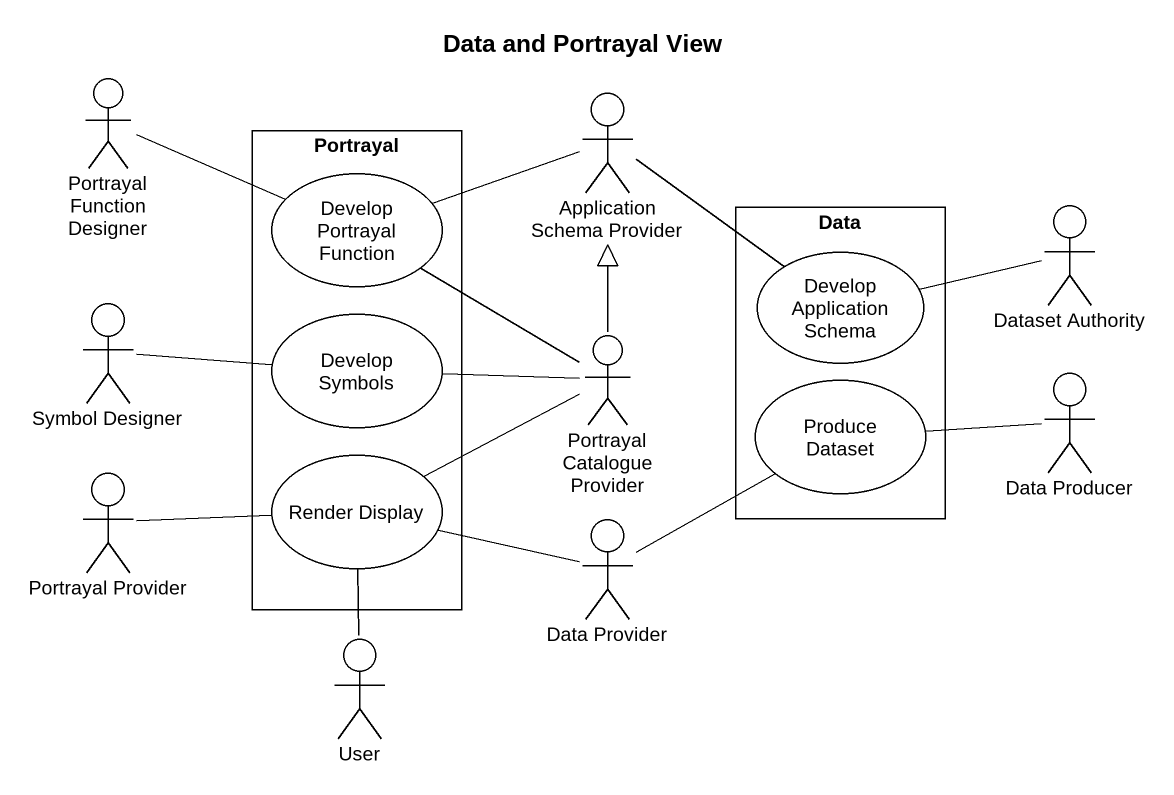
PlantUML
@startuml
title Data and Portrayal View
actor "Portrayal Function Designer" as Portrayal_Function_Designer #FFFFFF
actor "Application Schema Provider" as Application_Schema_Provider #FFFFFF
rectangle Portrayal {
  usecase "Develop Portrayal Function" as Develop_Portrayal_Function #FFFFFF
  usecase "Develop Symbols" as Develop_Symbols #FFFFFF
  usecase "Render Display" as Render_Display #FFFFFF
}
rectangle Data {
  usecase "Develop Application Schema" as Develop_Application_Schema #FFFFFF
  usecase "Produce Dataset" as Produce_Dataset #FFFFFF
}
actor "Dataset Authority" as Dataset_Authority #FFFFFF
actor "Symbol Designer" as Symbol_Designer #FFFFFF
actor "Portrayal Catalogue Provider" as Portrayal_Catalogue_Provider #FFFFFF
actor "Data Producer" as Data_Producer #FFFFFF
actor "Portrayal Provider" as Portrayal_Provider #FFFFFF
actor "Data Provider" as Data_Provider #FFFFFF
actor User #FFFFFF
Portrayal_Function_Designer -right- Develop_Portrayal_Function
Application_Schema_Provider -left- Develop_Portrayal_Function
Application_Schema_Provider -right- Develop_Application_Schema
Dataset_Authority -left- Develop_Application_Schema
Symbol_Designer -right- Develop_Symbols
Portrayal_Catalogue_Provider -up-|> Application_Schema_Provider
Portrayal_Catalogue_Provider -up- Develop_Portrayal_Function
Portrayal_Catalogue_Provider -left- Develop_Symbols
Portrayal_Catalogue_Provider -left- Render_Display
Data_Producer -left- Produce_Dataset
Portrayal_Provider -right- Render_Display
Data_Provider -up- Produce_Dataset
Data_Provider -left- Render_Display
User -up- Render_Display
@enduml
